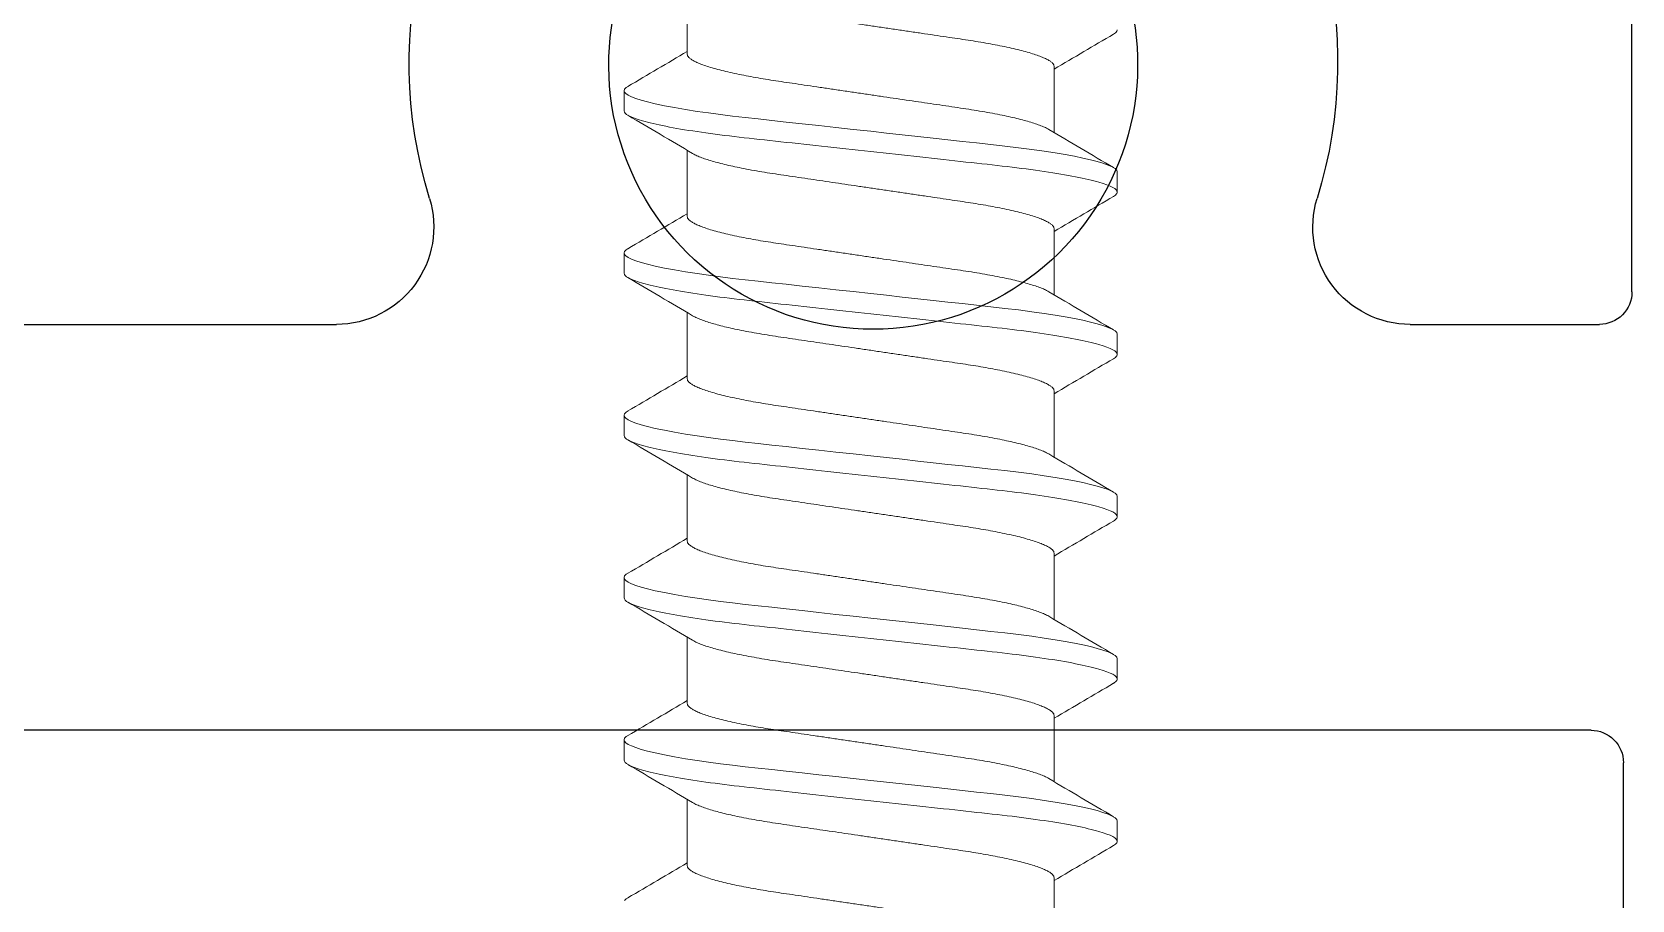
# Model space of a CAD drawing. Extents: x -82 to 113, y -82 to 93.
# Drawn here: x 6.3979 to 6.8909, y 88.0221 to 88.2895 of the extents above; entities that cross this region are included whole.
import ezdxf

# ---------------------------------------------------------------- set-up
doc = ezdxf.new("R2010")
doc.units = 0
doc.header["$MEASUREMENT"] = 0
doc.layers.get('0').update_dxf_attribs({"linetype": 'CONTINUOUS'})
doc.layers.add('Ballons', color=7, linetype='CONTINUOUS')
doc.layers.add('FRAME', color=1, linetype='CONTINUOUS')

# ---------------------------------------------------------------- blocks, each defined once
blk = doc.blocks.new('20355')
at = {"color": 7, "linetype": 'Continuous', "lineweight": 15}
for p, q in [((0.6842543085217017, 0.075986605025534), (0.6780053710772052, 0.07598660493241027)), ((0.7342454561437819, 0.0759866057704528), (0.7279965773549009, 0.07598660567734328)), ((0.7842366624214776, 0.0759866065153858), (0.7779877836325966, 0.07598660642226207)), ((0.834227810043501, 0.0759866072603046), (0.8279789312546768, 0.07598660716718086)), ((0.8842190163211967, 0.07598660800522339), (0.8779701375323725, 0.07598660791211387)), ((0.6667702351327875, 0.0565267451231648), (0.6463708000943598, 0.05652674481919462)), ((0.7167614414105117, 0.05652674586809781), (0.6963620063720555, 0.05652674556411341)), ((0.7667525890325635, 0.0565267466130166), (0.7463531539941357, 0.05652674630903221)), ((0.8167437953102592, 0.05652674735793539), (0.7963443602718314, 0.05652674705396521)), ((0.8667349429323394, 0.0565267481028684), (0.8463355078938548, 0.056526747798884)), ((0.9167261492100351, 0.05652674884778719), (0.8963267141715789, 0.05652674854381701)), ((0.6704938729196499, -0.05652672519644852), (0.6908933079581061, -0.05652672489247834)), ((0.7204850205417301, -0.05652672445151552), (0.7408844555801863, -0.05652672414754534)), ((0.7704762268194258, -0.05652672370659673), (0.790875661857882, -0.05652672340262654)), ((0.8204673744414777, -0.05652672296167793), (0.8408668094799339, -0.05652672265770775)), ((0.8704585807191734, -0.05652672221674493), (0.890858015757658, -0.05652672191277475)), ((0.9204497869968975, -0.05652672147182614), (0.9408491633796814, -0.05652672116785595)), ((0.7030010058084599, -0.07598658435388472), (0.7092498845973125, -0.07598658426076099)), ((0.7529921534305402, -0.07598658360896593), (0.7592410908750367, -0.0759865835158422)), ((0.8029833597082359, -0.07598658286403293), (0.8092322384970885, -0.0759865827709234)), ((0.8529745073302877, -0.07598658211911413), (0.8592234447747842, -0.0759865820259904)), ((0.9029657136079834, -0.07598658137418113), (0.909214592396836, -0.07598658128107161))]:
    blk.add_line(p, q, dxfattribs=at)
at = {"color": 7, "linetype": 'Continuous', "lineweight": 15, "flags": 128}
for points in [[(0.6766698407895433, 0.07476086330393628), (0.6770027115481128, 0.07530364062134254), (0.6775162416835769, 0.07581832922103615), (0.6780053710772052, 0.07598660493241027), (0.6784490423531224, 0.07584773037532955), (0.6789130084853241, 0.0754235694412273), (0.6793953338377605, 0.07470493519018362), (0.6798937308404902, 0.07368574209932888), (0.6804056186453522, 0.07236332866889938), (0.6809281231258524, 0.07073869204474192), (0.6814582528441804, 0.06881658333379903), (0.6820463343443919, 0.06636898606166142), (0.6826353543397943, 0.06358835671986185), (0.6832208550013661, 0.06049618526905931), (0.6837986131224625, 0.05711845249248881), (0.6843644641521394, 0.05348487847052752), (0.6848653247287189, 0.04998704826641642), (0.6853504655957465, 0.04633075618002636), (0.6858176578383848, 0.04254282616949467), (0.6862647898530838, 0.03865033147938846), (0.6867055284046728, 0.03463479558277527), (0.6871662098772049, 0.03043311050853958), (0.6876456611576316, 0.02606088598933809), (0.6881919212230798, 0.02107883892722384), (0.6887547221817272, 0.01594602853627691), (0.6893303100719663, 0.01069685268433318), (0.6899145203427111, 0.005368478885316108), (0.6905031884428183, 1.0289269880559e-08), (0.6910384212461054, -0.00488147396654881), (0.6915703693330215, -0.009732801890635301), (0.6920958066427829, -0.014524435326706), (0.6926115071147478, -0.01922804405812428), (0.6931147139332836, -0.02381705066376583), (0.6936026702829565, -0.02826709105650593), (0.6940729712820257, -0.03255640765929968), (0.6945674970644404, -0.03706657558365123), (0.6950524033187264, -0.04138480758459195), (0.6955610064505038, -0.04558281384957752), (0.6960918400681919, -0.04962809182117667), (0.6966419127335257, -0.05348485789198776), (0.6971557362042233, -0.05679820877080033), (0.6976797657534917, -0.05990244495482955), (0.6982108339762476, -0.06277489237263012), (0.6987457734676354, -0.06539533315773838), (0.6992812408557825, -0.06774647855984028), (0.6998139514245452, -0.06981435387231727), (0.7003406791135092, -0.07158856238275746), (0.7009093455837103, -0.07319316810458076), (0.7014631135154445, -0.07443090478363956), (0.7019982876033737, -0.07530362007270242), (0.7025118177541287, -0.07581830865709094), (0.7030010058084599, -0.07598658435388472), (0.7030010058084599, -0.07598658435388472)], [(0.726661047067239, 0.07476086404885507), (0.726993859170193, 0.07530364136627554), (0.7275073893056003, 0.07581832996595494), (0.7279965773549009, 0.07598660567734328), (0.7284402486308181, 0.07584773112026255), (0.7289042147630198, 0.0754235701861603), (0.7293865401154562, 0.07470493593510241), (0.729884878462542, 0.07368574284424767), (0.730396766267404, 0.07236332941381818), (0.7309192707479042, 0.07073869278966072), (0.7314494004662606, 0.06881658407871782), (0.7320374819664721, 0.06636898680659442), (0.7326265019618745, 0.06358835746479485), (0.7332120612790902, 0.0604961860139781), (0.7337898194001582, 0.05711845323740761), (0.7343556704298351, 0.05348487921544631), (0.7348564723507991, 0.04998704901133522), (0.7353416132178268, 0.04633075692495936), (0.7358088054604082, 0.04254282691441347), (0.7362559961307795, 0.03865033222430725), (0.7366966760267246, 0.03463479632769406), (0.737157416154929, 0.03043311125347259), (0.7376368087797118, 0.02606088673425688), (0.73818306884516, 0.02107883967214264), (0.7387459284594229, 0.01594602928119571), (0.7393214576940181, 0.01069685342926618), (0.7399057266204068, 0.005368479630234901), (0.7404943947205425, 1.103418867387518e-08), (0.7410296275238011, -0.004881473221630017), (0.7415615756107172, -0.009732801145716508), (0.7420869542648632, -0.0145244345817872), (0.7426027133924435, -0.01922804331320549), (0.7431059202109793, -0.02381704991884703), (0.7435938179049799, -0.02826709031158714), (0.7440641775597214, -0.03255640691438089), (0.7445587033421361, -0.03706657483873244), (0.7450436095964221, -0.04138480683967316), (0.7455521540725272, -0.04558281310465873), (0.7460829876902437, -0.04962809107624366), (0.746633060355606, -0.05348485714706896), (0.7471469424819475, -0.05679820802586732), (0.7476709133755435, -0.05990244420989654), (0.7482019815983278, -0.06277489162769712), (0.7487369210897157, -0.06539533241281958), (0.7492724471334782, -0.06774647781490728), (0.7498051577022409, -0.06981435312739848), (0.7503318267355326, -0.07158856163783867), (0.750900551861406, -0.07319316735964776), (0.7514542611375248, -0.07443090403870656), (0.7519894938810694, -0.07530361932776941), (0.7525030240318245, -0.07581830791215793), (0.7529921534305402, -0.07598658360896593), (0.7529921534305402, -0.07598658360896593)], [(0.7766521946893192, 0.07476086479377386), (0.7769850654478887, 0.07530364211119434), (0.777498595583296, 0.07581833071088795), (0.7779877836325966, 0.07598660642226207), (0.7784313962528984, 0.07584773186518134), (0.7788953623850716, 0.0754235709310791), (0.779377687737508, 0.07470493668003542), (0.7798760847402662, 0.07368574358918067), (0.7803879725450997, 0.07236333015873697), (0.7809104770256283, 0.07073869353459372), (0.7814406067439563, 0.06881658482365083), (0.7820286882441678, 0.06636898755151321), (0.7826177082395702, 0.06358835820971365), (0.7832032675567859, 0.06049618675891111), (0.7837810256778823, 0.0571184539823264), (0.7843468180518585, 0.05348487996036511), (0.7848476786284948, 0.04998704975626822), (0.7853328194955225, 0.04633075766987815), (0.7858000117381039, 0.04254282765933226), (0.7862471437528313, 0.03865033296922604), (0.7866878823044203, 0.03463479707261286), (0.7871485637769524, 0.03043311199839138), (0.7876280150574075, 0.02606088747918989), (0.7881742751228558, 0.02107884041706143), (0.7887370760814463, 0.01594603002612871), (0.7893126639717138, 0.01069685417418498), (0.7898969328981025, 0.005368480375153695), (0.7904855423425943, 1.177910746719135e-08), (0.7910207751458813, -0.004881472476711224), (0.791552723232769, -0.009732800400797714), (0.7920781605425589, -0.01452443383686841), (0.7925939196701393, -0.01922804256827249), (0.7930970678330596, -0.02381704917391403), (0.7935850241826756, -0.02826708956666835), (0.7940553251818017, -0.03255640616944788), (0.7945498509641595, -0.03706657409381364), (0.7950347572184739, -0.04138480609475437), (0.7955433603502229, -0.04558281235973993), (0.7960741939679394, -0.04962809033132487), (0.7966242666333017, -0.05348485640215017), (0.7971380901039993, -0.05679820728094853), (0.7976621196532392, -0.05990244346497775), (0.7981931878760236, -0.06277489088277832), (0.7987281273674114, -0.06539533166790079), (0.7992635947555016, -0.06774647706998849), (0.7997963053243211, -0.06981435238247968), (0.8003230330132283, -0.07158856089290566), (0.8008917581391017, -0.07319316661472897), (0.8014454674152205, -0.07443090329378776), (0.8019806415030928, -0.07530361858285062), (0.8024941716539047, -0.07581830716723914), (0.8029833597082359, -0.07598658286403293), (0.8029833597082359, -0.07598658286403293)], [(0.8266434009670149, 0.07476086553870687), (0.8269762717255844, 0.07530364285611313), (0.8274897432053763, 0.07581833145580674), (0.8279789312546768, 0.07598660716718086), (0.8284226025305941, 0.07584773261010014), (0.8288865686627673, 0.07542357167599789), (0.8293688940152322, 0.07470493742495421), (0.8298672910179619, 0.07368574433409947), (0.83037912016718, 0.07236333090366998), (0.830901683303324, 0.07073869427951252), (0.8314317543660366, 0.06881658556856962), (0.8320198358662196, 0.06636898829643201), (0.8326088558615936, 0.06358835895463244), (0.8331944151788377, 0.0604961875038299), (0.8337721732999057, 0.0571184547272594), (0.8343380243295542, 0.05348488070529811), (0.834838826250575, 0.04998705050118701), (0.8353240257732182, 0.04633075841479695), (0.8357911593601841, 0.04254282840426526), (0.8362383500305555, 0.03865033371415905), (0.8366790885821445, 0.03463479781754586), (0.8371397700546765, 0.03043311274332439), (0.8376191626794309, 0.02606088822410868), (0.8381654814005515, 0.02107884116199443), (0.838728282359142, 0.0159460307710475), (0.8393038115937657, 0.01069685491910377), (0.8398880805201827, 0.005368481120086699), (0.84047674862029, 1.252404047136224e-08), (0.841011981423577, -0.00488147173177822), (0.8415439295104932, -0.00973279965586471), (0.8420693081646391, -0.01452443309193541), (0.8425850672921911, -0.01922804182335369), (0.8430882741107553, -0.02381704842899524), (0.8435761718047559, -0.02826708882173534), (0.8440465314594974, -0.03255640542452909), (0.8445410572418552, -0.03706657334888064), (0.8450259634961697, -0.04138480534982136), (0.8455345079723031, -0.04558281161480693), (0.8460653415899912, -0.04962808958640608), (0.8466154729109974, -0.05348485565721717), (0.847129296381695, -0.05679820653602974), (0.8476533259309349, -0.05990244272005896), (0.8481843941537193, -0.06277489013785953), (0.8487192749894348, -0.06539533092296779), (0.8492548010332257, -0.06774647632505548), (0.8497875116020168, -0.06981435163754668), (0.850314239290924, -0.07158856014798687), (0.850882905761182, -0.07319316586981017), (0.8514366150373007, -0.07443090254886897), (0.8519718477807885, -0.07530361783793182), (0.8524853779316004, -0.07581830642232035), (0.8529745073302877, -0.07598658211911413), (0.8529745073302877, -0.07598658211911413)], [(0.8766345485890668, 0.07476086628362566), (0.8769674193476362, 0.07530364360104613), (0.877480949483072, 0.07581833220072554), (0.8779701375323725, 0.07598660791211387), (0.8784137501526459, 0.07584773335503314), (0.8788777749404915, 0.0754235724209309), (0.8793600416372556, 0.074704938169873), (0.8798584386399853, 0.07368574507901826), (0.8803703264448757, 0.07236333164858877), (0.8808928309253758, 0.07073869502443131), (0.8814229606437323, 0.06881658631348841), (0.8820110421439438, 0.06636898904136501), (0.8826000621392893, 0.06358835969956544), (0.8831856214565335, 0.06049618824874869), (0.8837633795776014, 0.0571184554721782), (0.8843292306072499, 0.0534848814502169), (0.8848300325282707, 0.04998705124610581), (0.8853151733952416, 0.04633075915972995), (0.8857823656378798, 0.04254282914918406), (0.8862294976525789, 0.03865033445907784), (0.8866702362041678, 0.03463479856246465), (0.8871309763323723, 0.03043311348824318), (0.8876103689571266, 0.02606088896902747), (0.8881566290226033, 0.02107884190691323), (0.8887194299812222, 0.0159460315159663), (0.8892950178714614, 0.01069685566403678), (0.8898792867978784, 0.005368481865005492), (0.8904678962423702, 1.326895926467841e-08), (0.8910031877012727, -0.004881470986859426), (0.8915351357881889, -0.009732798910945917), (0.8920605144423348, -0.01452443234701661), (0.8925762735698868, -0.0192280410784349), (0.8930794217328071, -0.02381704768407644), (0.8935673780824516, -0.02826708807681655), (0.8940376790815492, -0.0325564046796103), (0.894532263519551, -0.03706657260396184), (0.8950171697738938, -0.04138480460490257), (0.8955257142499988, -0.04558281086988814), (0.896056547867687, -0.04962808884147307), (0.8966066205330776, -0.05348485491229837), (0.8971205026593907, -0.05679820579109673), (0.8976444735529867, -0.05990244197512595), (0.8981755417757995, -0.06277488939292653), (0.8987104812671589, -0.065395330178049), (0.8992459486552775, -0.06774647558013669), (0.8997786592240686, -0.06981435089262789), (0.9003053869130042, -0.07158855940306807), (0.9008741120388777, -0.07319316512487717), (0.9014278213149964, -0.07443090180393597), (0.9019629954028687, -0.07530361709299882), (0.9024765255536522, -0.07581830567738734), (0.9029657136079834, -0.07598658137418113), (0.9029657136079834, -0.07598658137418113)], [(0.9266257548667625, 0.07476086702854445), (0.9269586256253319, 0.07530364434596493), (0.9274721557607677, 0.07581833294565854)]]:
    blk.add_lwpolyline(points, dxfattribs=at)
at = {"color": 7, "linetype": 'Continuous', "lineweight": 15}
for centre, radius, start, end in [((-2.939313892280154, 2.194187883908256), 4.191317881117428, 329.3347555278276, 329.6247858710908), ((4.200014116184292, 2.134438601368828), 4.073486384952118, 210.3724990199464, 210.697507488813), ((-2.889322685947377, 2.194187884620717), 4.191317881053512, 329.3347555278266, 329.6247858710953), ((4.246175277829821, 2.13217938054666), 4.069039682270433, 210.3723214326012, 210.6976850761608), ((-2.839331538380378, 2.194187885398094), 4.191317881117428, 329.3347555278276, 329.6247858710908), ((4.299996470117861, 2.134438602878674), 4.073486384991392, 210.3724990199475, 210.6975074888119), ((-2.789340332102682, 2.194187886143027), 4.191317881117428, 329.3347555278276, 329.6247858710908), ((4.349987676395585, 2.134438603623593), 4.073486384991393, 210.3724990199475, 210.6975074888119), ((-2.734932127729905, 2.191583940550473), 4.186190429679925, 329.33457790575, 329.624963493171), ((4.408198316098662, 2.139287021440254), 4.083029260203892, 210.3728788266261, 210.6971276821366), ((-2.689357978192618, 2.194187887626839), 4.191317881105483, 329.3347555278266, 329.6247858710908), ((4.276578000324179, -2.194187863976566), 4.191317881107645, 149.3347555278266, 149.6247858710914), ((-2.808481162242202, -2.131915302481957), 4.068519953963746, 30.37230065094543, 30.69770585781344), ((4.326569147891234, -2.194187863199232), 4.191317881043809, 149.3347555278258, 149.6247858710923), ((-2.76575290470916, -2.136199484304242), 4.076952277044939, 30.37263716815545, 30.69736934060668), ((4.37656035416893, -2.194187862454299), 4.191317881043809, 149.3347555278258, 149.6247858710923), ((-2.713541551472815, -2.134879529512958), 4.074369385520126, 30.37240917411405, 30.69734678762407), ((4.423854572844959, -2.192586370210933), 4.188181291088024, 149.3347835832074, 149.6250307273829), ((-2.665770550793326, -2.136199482804926), 4.076952277026254, 30.37263716815545, 30.69736934060871), ((4.476542708113413, -2.194187860990866), 4.191317881095722, 149.3347555278266, 149.6247858710914), ((-2.620562269253327, -2.139020777308218), 4.082505278793851, 30.37285801822402, 30.69714849053656), ((4.522116857659086, -2.191583913919445), 4.186190429679939, 149.3345779057491, 149.6249634931674)]:
    blk.add_arc(centre, radius, start, end, dxfattribs=at)
for points, knots in [([(0.684254291965857, 0.07598660565057003), (0.6851562426608666, 0.07598660546749159), (0.686207609541384, 0.07413726513145491), (0.6884102952237754, 0.06643430010106499), (0.6895554705398581, 0.0605886870869341), (0.6911423270373973, 0.0499329726319786), (0.6916496419981684, 0.04607973367203044), (0.6925974727508901, 0.03804312177010161), (0.6930384916789194, 0.03386800648793553), (0.6945229359853045, 0.02032987627578109), (0.6956358301492003, 0.01018028289684025), (0.697868346543288, -0.01018026381707671), (0.6989812406993394, -0.02032985712411062), (0.7004656849860851, -0.03386798715740724), (0.7009067039064405, -0.03804310237187281), (0.7018545346737426, -0.04607971420112733), (0.7023618496407664, -0.04993295310931956), (0.7039487061523744, -0.06058866736536572), (0.7050938814711571, -0.06643428018644215), (0.707296567143743, -0.07413724479152961), (0.7083479340119254, -0.07598658489924048), (0.709249884691161, -0.07598658488579701)], [0, 0, 0, 0, 0.1250000000000001, 0.1250000000000001, 0.2500000000000002, 0.2500000000000002, 0.3125000000000002, 0.3125000000000002, 0.3750000000000002, 0.3750000000000002, 0.5000000000000003, 0.5000000000000003, 0.6250000000000004, 0.6250000000000004, 0.6875000000000003, 0.6875000000000003, 0.7500000000000003, 0.7500000000000003, 0.8750000000000002, 0.8750000000000002, 1, 1, 1, 1]), ([(0.7342454728856467, 0.07598660639548882), (0.735147423593304, 0.07598660660764267), (0.7361987904339173, 0.07413726667743958), (0.7384014761296385, 0.06643430228865554), (0.7395466514669238, 0.0605886895039589), (0.741133508007664, 0.04993297520124429), (0.741640822984607, 0.04607973626173134), (0.7425886537706106, 0.03804312434881751), (0.7430296726943766, 0.03386800909832743), (0.7445141169966973, 0.02032987892320648), (0.745627011167926, 0.01018028547743199), (0.7478595275929933, -0.01018026151889728), (0.7489724217722085, -0.02032985503738871), (0.7504568660943107, -0.033867985393357), (0.7508978850258359, -0.0380431007123434), (0.7518457157971739, -0.04607971269874156), (0.7523530307677504, -0.04993295169057888), (0.7539398872942797, -0.06058866619444814), (0.7550850626288081, -0.0664342791743735), (0.7572877483344485, -0.07413724399322064), (0.7583391152194281, -0.07598658415432169), (0.7592410659111692, -0.07598658414087822)], [0, 0, 0, 0, 0.1249999999999996, 0.1249999999999996, 0.2499999999999992, 0.2499999999999992, 0.3124999999999991, 0.3124999999999991, 0.3749999999999991, 0.3749999999999991, 0.4999999999999992, 0.4999999999999992, 0.6249999999999993, 0.6249999999999993, 0.6874999999999994, 0.6874999999999994, 0.7499999999999996, 0.7499999999999996, 0.8749999999999998, 0.8749999999999998, 1, 1, 1, 1]), ([(0.7842366543295611, 0.07598660714040761), (0.7851386050196822, 0.07598660705779992), (0.7861899718981817, 0.07413726682491983), (0.7883926575839268, 0.0664343019576279), (0.7895378329053813, 0.06058868900180414), (0.7911246894139481, 0.0499329745855448), (0.7916320043788119, 0.04607973563079781), (0.7925798351399749, 0.03804312372608365), (0.7930208540669526, 0.03386800845196092), (0.794505298372286, 0.02032987824922827), (0.7956181925380577, 0.01018028485329125), (0.7978507089400182, -0.01018026193241894), (0.7989636031019813, -0.02032985529319831), (0.8004480473976798, -0.03386798540851998), (0.8008890663208774, -0.03804310064953143), (0.8018368970892027, -0.04607971251874687), (0.802344212057136, -0.04993295144819854), (0.8039310685725809, -0.06058866576722721), (0.8050762438953143, -0.06643427862869089), (0.807278929576313, -0.07413724328810645), (0.8083302964487871, -0.07598658340938869), (0.8092322471311775, -0.07598658339595943)], [0, 0, 0, 0, 0.1250000000000002, 0.1250000000000002, 0.2500000000000003, 0.2500000000000003, 0.3125000000000003, 0.3125000000000003, 0.3750000000000004, 0.3750000000000004, 0.5000000000000003, 0.5000000000000003, 0.6250000000000003, 0.6250000000000003, 0.6875000000000003, 0.6875000000000003, 0.7500000000000003, 0.7500000000000003, 0.8750000000000001, 0.8750000000000001, 1, 1, 1, 1]), ([(0.8342278352493224, 0.07598660788534062), (0.8351297859682631, 0.07598660819796521), (0.836181152790715, 0.07413726837091872), (0.8383838384898183, 0.06643430414521845), (0.8395290138324754, 0.06058869141884315), (0.8411158703842148, 0.04993297715483891), (0.8416231853652505, 0.04607973822049871), (0.8425710161597237, 0.03804312630479956), (0.8430120350824097, 0.03386801106235282), (0.8444964793836789, 0.02032988089665366), (0.8456093735567549, 0.01018028743389721), (0.8478418899896951, -0.01018025963422531), (0.8489547841748504, -0.0203298532064764), (0.8504392285059339, -0.03386798364445553), (0.8508802474403012, -0.03804309899000202), (0.8518280782126055, -0.04607971101634689), (0.85233539318412, -0.04993295002947207), (0.8539222497144863, -0.06058866459632384), (0.8550674250529653, -0.06643427761662224), (0.8572701107670184, -0.07413724248979747), (0.8583214776562897, -0.07598658266446989), (0.8592234283511857, -0.07598658265102642)], [0, 0, 0, 0, 0.125, 0.125, 0.2500000000000001, 0.2500000000000001, 0.3125, 0.3125, 0.3749999999999999, 0.3749999999999999, 0.4999999999999999, 0.4999999999999999, 0.6249999999999998, 0.6249999999999998, 0.6874999999999998, 0.6874999999999998, 0.7499999999999998, 0.7499999999999998, 0.875, 0.875, 1, 1, 1, 1]), ([(0.8842190166932653, 0.07598660863025941), (0.88512096737918, 0.07598660864812246), (0.886172334254951, 0.07413726851839897), (0.8883750199441067, 0.0664343038141908), (0.8895201952709613, 0.06058869091668839), (0.8911070517904989, 0.04993297653913942), (0.8916143667594554, 0.04607973758957939), (0.8925621975291165, 0.03804312568206569), (0.8930032164549573, 0.03386801041600052), (0.8944876607592676, 0.02032988022267546), (0.8956005549268866, 0.01018028680975647), (0.8978330713367484, -0.01018026004773276), (0.8989459655045664, -0.02032985346227179), (0.900430409809303, -0.03386798365961852), (0.9008714287353428, -0.03804309892720426), (0.9018192595046628, -0.04607971083635221), (0.9023265744735056, -0.04993294978706331), (0.9039134309927306, -0.06058866416910291), (0.9050586063194714, -0.06643427707092542), (0.907261292008883, -0.0741372417846975), (0.9083126588856203, -0.0759865819195511), (0.9092146095711939, -0.07598658190610763)], [0, 0, 0, 0, 0.1250000000000001, 0.1250000000000001, 0.2500000000000001, 0.2500000000000001, 0.3125000000000001, 0.3125000000000001, 0.3750000000000001, 0.3750000000000001, 0.4999999999999998, 0.4999999999999998, 0.6249999999999996, 0.6249999999999996, 0.6874999999999997, 0.6874999999999997, 0.7499999999999997, 0.7499999999999997, 0.8749999999999998, 0.8749999999999998, 1, 1, 1, 1]), ([(0.6473366239153222, 0.05486915839492212), (0.6474661739214866, 0.05465192311365286), (0.6477938787269011, 0.05410241294626417), (0.6483336780929108, 0.05287801094340239), (0.6489392669902543, 0.05127209857606374), (0.6495392229600441, 0.04941245516121739), (0.6501282103412223, 0.04734466260691761), (0.6507136568628766, 0.04504433371988625), (0.6512914217920809, 0.0425317696538059), (0.6518684912473134, 0.03977503719852393), (0.6524402044400688, 0.03678619495329372), (0.6530009049040473, 0.03358235571859325), (0.6535382680865496, 0.03025048318470169), (0.6540478605147086, 0.02678416095085367), (0.6545810319670693, 0.023169336458011), (0.6551277603475967, 0.01945982452156159), (0.6556848596035536, 0.01568016762429636), (0.6562476459460242, 0.01186184405077029), (0.656823255708332, 0.007957074182129986), (0.6574073939284233, 0.003993418454541597), (0.65800795328974, -8.058937565635915e-05), (0.6586202266257146, -0.004234763944324982), (0.6592391953243748, -0.00843400421632623), (0.6598478606303786, -0.01256321995373355), (0.6604413493055006, -0.01658978806591449), (0.6610152149672501, -0.02048382275742711), (0.6615559395070818, -0.02414942396355002), (0.6620611615409473, -0.02758704307295545), (0.662543975477746, -0.03082642095398569), (0.6630542249670555, -0.03395024354122711), (0.6635846803873449, -0.03695971374393991), (0.6641461338062697, -0.03988754922565363), (0.664735442159099, -0.04269481262747377), (0.6653490499506347, -0.04534000576774133), (0.6659709069062387, -0.0477434371651384), (0.6665957118551376, -0.04988267937268631), (0.6672183184744824, -0.05173953589337543), (0.6678218840119143, -0.05327140879815317), (0.6684021940404818, -0.05448914177864594), (0.6689559795416926, -0.05541104602846758), (0.6694908855409096, -0.0560563812751127), (0.6700055215224268, -0.05645387493952114), (0.6703319681847688, -0.05650257291264893), (0.6704938729196499, -0.05652672519644852)], [0, 0, 0, 0, 0.01674720771857248, 0.04236310448002446, 0.06813916933758174, 0.0925232499750584, 0.1169208424448528, 0.1412683795077381, 0.16550333717435, 0.1895647898364597, 0.2148295699117184, 0.2397687879075667, 0.2643227412144824, 0.2885236712463153, 0.3130180918729364, 0.337905813135962, 0.3616793091202966, 0.3856963758315742, 0.4098995551929791, 0.4342284038007431, 0.4586206795372975, 0.4844891841616749, 0.5102821433845214, 0.535925346480896, 0.5613472276594376, 0.5864801227834525, 0.6112612036932455, 0.6342530607165642, 0.6570961226700713, 0.6803029583425557, 0.7038464636803781, 0.7276762678501432, 0.7532015379845727, 0.778917838287421, 0.8047523724889262, 0.8306301648308005, 0.8564755051288055, 0.8822132483095795, 0.9063164885657777, 0.9302001169959804, 0.9538087128694107, 0.9770909341094183, 1, 1, 1, 1]), ([(0.6899274254814998, -0.05486907248059936), (0.6897978964415188, -0.05465185740307277), (0.6894702252135119, -0.05410236571215421), (0.6889304267457703, -0.05287799033951046), (0.6883248432623361, -0.05127207870081918), (0.6877248796755566, -0.04941243563774833), (0.6871359169008144, -0.04734463955485069), (0.6865503776752178, -0.04504431672069131), (0.6859726126203896, -0.04253175311330892), (0.6853956364942064, -0.03977501330220434), (0.6848239000902936, -0.03678617533502404), (0.6842631971890683, -0.03358233649720432), (0.6837258662945658, -0.03025045815782335), (0.6832161474780776, -0.0267841502820545), (0.6826831032529981, -0.0231693109841018), (0.6821363401392375, -0.01945980548846649), (0.681579252280585, -0.01568014719345001), (0.6810164541347206, -0.0118618252757301), (0.6804408802328794, -0.007957047352107338), (0.6798566078875581, -0.003993411228321975), (0.6792562074199395, 8.062279178489007e-05), (0.6786437735470372, 0.004234770936477616), (0.6780249409054875, 0.00843403108262919), (0.6774162398520502, 0.01256323877295529), (0.6768227607437325, 0.01658980828476331), (0.6762488925595278, 0.02048384260727687), (0.675708168674845, 0.02414944390915252), (0.675202946476162, 0.02758706299468372), (0.6747201325919718, 0.03082644088260622), (0.6742098830514749, 0.03395026346539964), (0.6736794277856575, 0.03695973367911165), (0.6731179737790569, 0.03988756911988389), (0.6725286677796305, 0.04269483268538465), (0.6719150510064367, 0.04534002520102831), (0.671293227355136, 0.0477434605466982), (0.6706682963042851, 0.04988269372033471), (0.6700458157433786, 0.05173955870847635), (0.669442217430543, 0.05327142826587306), (0.6688619157170024, 0.05448916182376706), (0.6683081280614829, 0.05541106592399103), (0.6677732226289663, 0.05605640120998601), (0.6672585865014184, 0.05645389486426211), (0.6669321398582042, 0.05650259283871151), (0.6667702351327875, 0.0565267451231648)], [0, 0, 0, 0, 0.01674559065178828, 0.04236152953664486, 0.06813763678099105, 0.09252175751624386, 0.1169193901060337, 0.1412670186473997, 0.1655020161665663, 0.189563458095421, 0.2148282797166994, 0.2397675387232052, 0.2643215324072399, 0.2885225475439954, 0.3130169620247168, 0.3379047242137174, 0.3616782592917679, 0.3856953654972951, 0.4098985846589977, 0.4342275246405703, 0.4586197888692062, 0.4844883876497407, 0.5102813379563035, 0.5359245832209858, 0.561346506203888, 0.5864794426570479, 0.611260564317454, 0.6342524591491424, 0.6570955586663371, 0.6803024325007072, 0.7038459765540432, 0.7276758199101189, 0.7532011320189244, 0.7789174746102833, 0.8047520512947257, 0.8306299378428367, 0.8564752691137499, 0.8822130546182957, 0.9063163345104494, 0.9302000022154724, 0.9538086369114528, 0.9770908964373121, 1, 1, 1, 1]), ([(0.6973278301930179, 0.05486915913984092), (0.6974573835930755, 0.05465192402911612), (0.6977850965915877, 0.05410241495032153), (0.6983248045603432, 0.05287800969357193), (0.698930418535582, 0.05127209942055799), (0.69953037486016, 0.04941245634384472), (0.7001193373365595, 0.04734466004089199), (0.7007048848547299, 0.04504433809731268), (0.7012826176744227, 0.04253176943146286), (0.7018597171639556, 0.03977504186093483), (0.7024313371377673, 0.03678619209958356), (0.7029920364627174, 0.03358235257201159), (0.7035294951535604, 0.03025048847057121), (0.7040390547083177, 0.0267841602439205), (0.7045722655794862, 0.023169343092448), (0.705118868089329, 0.01945981503708083), (0.7056760851463935, 0.01568017345732642), (0.7062388709532854, 0.01186185034238463), (0.7068143641724021, 0.007957063605033454), (0.7073986255300042, 0.003993425741967371), (0.7079991538889487, -8.05894627546877e-05), (0.7086114276796991, -0.004234763925524021), (0.7092304276064567, -0.008433996999173132), (0.7098389670584311, -0.01256323044547969), (0.7104325815417951, -0.01658978107241182), (0.7110064139305905, -0.02048382301929053), (0.7115471489461811, -0.02414942282294419), (0.7120523623475492, -0.02758704293665915), (0.7125352003770615, -0.03082641594411939), (0.7130453585229759, -0.03395024647511491), (0.713575807300515, -0.0369597171429632), (0.7141373850127763, -0.0398875400772738), (0.71472654242055, -0.04269482014001369), (0.7153402844517984, -0.0453400007008895), (0.715962105093638, -0.04774343717292595), (0.7165869217506611, -0.04988267836493776), (0.7172095183891543, -0.05173953544635879), (0.7178131110428865, -0.0532714061318984), (0.7183933268399869, -0.05448914252502846), (0.7189471128284879, -0.05541104609130798), (0.7194821063474706, -0.05605637979235212), (0.7199967385137143, -0.05645387403710345), (0.7203231389137557, -0.05650257213173404), (0.7204850205417301, -0.05652672445151552)], [0, 0, 0, 0, 0.01674720847962407, 0.04236305573834374, 0.06813912176725538, 0.0925232035128298, 0.116920797091336, 0.1412683867013739, 0.1655033454693069, 0.1895647992248531, 0.2148295311034177, 0.2397687502325911, 0.2643227513100777, 0.2885236824416853, 0.3130181041814185, 0.3379057786558022, 0.361679324872646, 0.3856963926753429, 0.4098995222702387, 0.4342284233503658, 0.4586207001953904, 0.4844892059953229, 0.5102821663902916, 0.5359253198825602, 0.5613472521543673, 0.5864801484205088, 0.6112612304564405, 0.6342530885245895, 0.6570961515161652, 0.6803029413671104, 0.7038464477748319, 0.7276763024057499, 0.7532015233744638, 0.7789178758905414, 0.804752411266058, 0.8306302047839097, 0.8564755462564172, 0.882213290606804, 0.9063164814900684, 0.9302001110056266, 0.9538087564429705, 0.9770909787410035, 1, 1, 1, 1]), ([(0.7399186317591955, -0.05486907173568056), (0.7397890756366223, -0.05465185702762199), (0.7394613368788328, -0.05410236791674095), (0.7389216624106609, -0.0528779873142895), (0.7383160421491937, -0.05127207824712343), (0.7377160874239053, -0.04941243486362623), (0.7371271245269213, -0.04734463864134852), (0.7365415771211303, -0.04504431667619713), (0.7359638442715379, -0.0425317480160885), (0.73538674479002, -0.03977502044401149), (0.7348151248139629, -0.03678617068311496), (0.7342544254896382, -0.0335823311554293), (0.733716966798653, -0.03025046705400314), (0.7332074072439241, -0.02678413882733821), (0.7326741963726988, -0.02316932167587993), (0.7321275938628844, -0.01945979362051276), (0.7315703768058199, -0.01568015204075834), (0.731007590998928, -0.01186182892581655), (0.7304320977798682, -0.00795704218846538), (0.7298478364222376, -0.003993404325399297), (0.7292473080632931, 8.061087933697308e-05), (0.7286350342725143, 0.004234785342092096), (0.7280160343457851, 0.008434018415741207), (0.7274074948938107, 0.01256325186204776), (0.7268138804104183, 0.0165898024889799), (0.7262400480215945, 0.0204838444358586), (0.7256993130060891, 0.02414944423952647), (0.7251940996046642, 0.02758706435322722), (0.7247112615751519, 0.03082643736070168), (0.7242011034292375, 0.03395026789169719), (0.72367065465167, 0.03695973855953127), (0.723109076939437, 0.03988756149384187), (0.7225199195316918, 0.04269484155659597), (0.7219061775004434, 0.04534002211747179), (0.7212843568586038, 0.04774345858950824), (0.7206595402015807, 0.04988269978150583), (0.720036943563116, 0.05173955686292686), (0.7194333509092985, 0.05327142754845227), (0.7188531351122265, 0.05448916394161074), (0.7182993491237539, 0.05541106750789027), (0.7177643556047144, 0.05605640120892019), (0.717249723438556, 0.05645389545367152), (0.7169233230384577, 0.05650259354831633), (0.7167614414105117, 0.05652674586809781)], [0, 0, 0, 0, 0.01674564038043521, 0.04236152849151017, 0.06813763562829526, 0.09252175626179561, 0.1169193887497765, 0.1412670171895424, 0.1655020146075788, 0.1895635067365213, 0.2148282789074796, 0.2397675378099163, 0.2643215780463176, 0.2885225477737611, 0.3130170085773912, 0.3379047227428346, 0.3616783068739174, 0.3856954129792236, 0.4098985811734615, 0.4342275210535119, 0.4586198367995321, 0.4844883838547616, 0.510281385384547, 0.5359245797727191, 0.5613465525876243, 0.5864794889359071, 0.611260610492904, 0.6342525052286496, 0.6570956046505223, 0.6803024315118391, 0.7038459754669303, 0.7276758681018884, 0.753201129778426, 0.7789175233071456, 0.8047520998837829, 0.830629934671744, 0.8564753173626058, 0.8822131027597504, 0.9063163320829738, 0.9301999996883328, 0.9538086827769306, 0.9770909422056354, 1, 1, 1, 1]), ([(0.7473189778150982, 0.05486915988475971), (0.7474485278036695, 0.05465192460198409), (0.7477762325645188, 0.05410241443075847), (0.7483160324025846, 0.05287801246853974), (0.7489216193987431, 0.05127209993753468), (0.7495215820886472, 0.04941245710114117), (0.7501105451109993, 0.04734466095996481), (0.7506960842267745, 0.04504433813639253), (0.7512738494723692, 0.04253177454464208), (0.7518508249388276, 0.03977503465984), (0.7524225638935889, 0.03678619698354169), (0.7529832573511328, 0.03358235706721757), (0.7535206223574278, 0.0302504847101801), (0.7540302143482336, 0.02678416243604431), (0.7545633857557732, 0.02316933793022713), (0.7551101147589634, 0.01945982608665986), (0.7556672116581353, 0.01568016884394297), (0.7562300068507284, 0.01186184656606315), (0.756805583593632, 0.007957069039491671), (0.7573898475006899, 0.003993431682815185), (0.7579902791780455, -8.059487866773907e-05), (0.7586025883070704, -0.004234761312062574), (0.759221547154425, -0.008434003030330928), (0.7598302150782672, -0.01256321838340568), (0.7604237030606384, -0.01658978659730792), (0.7609975689052533, -0.02048382126199044), (0.7615382933968533, -0.02414942247511931), (0.7620435154452991, -0.02758704158260628), (0.762526329368626, -0.0308264194648018), (0.7630365788984363, -0.03395024204915842), (0.7635670341671528, -0.0369597122624441), (0.764128488172986, -0.03988754770334424), (0.7647177941726682, -0.04269481126880237), (0.7653314109457483, -0.04534000378444603), (0.7659532345971343, -0.04774343913011592), (0.7665781656479567, -0.04988267230376664), (0.7672006462088916, -0.05173953729189407), (0.7678042445216704, -0.05327140684930498), (0.7683845462352394, -0.05448914040718478), (0.7689383338907874, -0.05541104450742296), (0.7694732393232186, -0.05605637979341793), (0.7699878754508234, -0.05645387344767983), (0.7703143220940092, -0.05650257142215764), (0.7704762268194258, -0.05652672370659673)], [0, 0, 0, 0, 0.01674720770161837, 0.04236310443713799, 0.06813916926860075, 0.09252324988139209, 0.1169208423264875, 0.1412684308054376, 0.1655033884475151, 0.189564790784855, 0.2148295708345368, 0.2397687888051377, 0.2643227420871961, 0.2885236720945291, 0.3130180926963532, 0.3379058139341836, 0.361679309894451, 0.3856963765814148, 0.4098995559183176, 0.4342284558682249, 0.4586206799609998, 0.484489184559189, 0.510282143755924, 0.5359253468263385, 0.5613472279791442, 0.5864801230777157, 0.6112612039624215, 0.6342530609624643, 0.6570961228928461, 0.680302958541837, 0.7038464638558249, 0.7276762680014659, 0.7532015381100549, 0.7789178383868691, 0.8047523725622205, 0.830630216529977, 0.8564755052741033, 0.8822132484288214, 0.9063164886606186, 0.9302001170666427, 0.9538087129161728, 0.9770909341326104, 1, 1, 1, 1]), ([(0.7899097793812473, -0.05486907099074756), (0.7897802503171363, -0.0546518559153526), (0.7894525790281364, -0.05410236422984838), (0.788912781207074, -0.05287798879987804), (0.7883071951192733, -0.05127207739212736), (0.7877072407380581, -0.0494124335127708), (0.7871182444418992, -0.04734464189354526), (0.7865328314966007, -0.04504430812585269), (0.7859549404340953, -0.04253175587444957), (0.7853779983475135, -0.03977501109729076), (0.7848062499527089, -0.03678617425417485), (0.7842455590289035, -0.03358233411404399), (0.7837081933471381, -0.03025046181734581), (0.7831986015773964, -0.02678413952099845), (0.782665429946718, -0.02316931504509512), (0.7821187016144506, -0.0194598031040556), (0.7815616023460734, -0.01568014620796987), (0.7809988160069281, -0.01186182263413116), (0.7804232062437109, -0.007957052765576123), (0.7798390680238185, -0.003993397037959312), (0.7792385086624734, 8.061079222443368e-05), (0.7786262353265556, 0.004234785360893056), (0.778007266627867, 0.008434025632894304), (0.7773986013218348, 0.01256324137030163), (0.7768051126467412, 0.01658980948249678), (0.7762312469849348, 0.02048384417400939), (0.77569052244516, 0.0241494453801181), (0.7751853004112661, 0.02758706448952353), (0.7747024864744958, 0.03082644237056797), (0.7741922369851295, 0.03395026495779518), (0.7736617815648685, 0.0369597351605222), (0.7731003281459152, 0.03988757064223591), (0.7725110197931144, 0.04269483404405605), (0.7718974120016071, 0.04534002718430941), (0.7712755550460315, 0.04774345858170648), (0.7706507500970758, 0.04988270078925439), (0.770028143477731, 0.05173955730995772), (0.7694245779403275, 0.05327143021472125), (0.76884426791176, 0.05448916319521402), (0.7682904824105208, 0.05541106744503566), (0.7677555764113038, 0.05605640269168077), (0.767240940429815, 0.05645389635608922), (0.766914493767473, 0.05650259432923121), (0.7667525890325635, 0.0565267466130166)], [0, 0, 0, 0, 0.01674559064318384, 0.04236152951487811, 0.06813763674597968, 0.09252175746870314, 0.1169193900459566, 0.1412669671340143, 0.1655020156371169, 0.1895634575536081, 0.2148282791619046, 0.2397675381555958, 0.2643215318270138, 0.2885225016430103, 0.3130169625362673, 0.3379047247124797, 0.3616782597783145, 0.3856953659715009, 0.4098985851207671, 0.4342274737229814, 0.4586197895582547, 0.484488336708139, 0.5102813383323026, 0.5359245835838087, 0.5613465065536483, 0.586479442993894, 0.6112605646415668, 0.6342524594614412, 0.6570955589668983, 0.680302432789344, 0.7038459768305826, 0.7276758201744136, 0.7532011322701033, 0.7789174748482484, 0.8047520515194162, 0.8306298864020658, 0.8564752691874977, 0.8822130546788185, 0.9063163345585871, 0.9302000022513379, 0.9538086369351875, 0.9770908964490835, 1, 1, 1, 1]), ([(0.7973101840927939, 0.05486916062969271), (0.7974397331674083, 0.05465192529239005), (0.7977674356163504, 0.05410241498324808), (0.7983072595488352, 0.0528780154038202), (0.7989127474567113, 0.05127209831668722), (0.7995127352865552, 0.04941245816509365), (0.8001016899456204, 0.04734466149045602), (0.8006872374081979, 0.0450443394181832), (0.8012649781881862, 0.04253177163137423), (0.8018420460030029, 0.03977503879390554), (0.8024137913049003, 0.03678620210521899), (0.8029743645349754, 0.033582349144055), (0.8035118559070611, 0.03025049067844066), (0.8040214067591194, 0.02678416154006413), (0.8045546199862486, 0.02316934463539155), (0.8051012218614915, 0.01945981651365969), (0.805658439071891, 0.01568017494955143), (0.8062212248772767, 0.01186185183598809), (0.8067967179478615, 0.007957065077292214), (0.8073809799055311, 0.003993427298794927), (0.8079815059603277, -8.058823024725825e-05), (0.8085937888552337, -0.004234761411652244), (0.8092127549664951, -0.008434002059658496), (0.8098214209109074, -0.01256321770244995), (0.8104149095981938, -0.01658978582017312), (0.8109887745926301, -0.02048382058174525), (0.8115295016852428, -0.02414942151341393), (0.812034714856793, -0.02758704157709246), (0.8125175609886242, -0.03082641375632988), (0.8130276866955626, -0.0339502498771509), (0.8135582610410097, -0.03695970719977026), (0.8141197103964259, -0.03988754349950341), (0.8147089043434619, -0.0426948177984201), (0.815322636222561, -0.04533999944005984), (0.8159444594215586, -0.04774343562559125), (0.8165692760756258, -0.04988267687517123), (0.8171918701671359, -0.05173953401344988), (0.8177954727538577, -0.05327140442122413), (0.8183756540980767, -0.0544891426210512), (0.8189295667204419, -0.05541104233957128), (0.819464434560814, -0.05605637930497664), (0.819979098765657, -0.05645387237009913), (0.8203054949194666, -0.05650257058316299), (0.8204673744414777, -0.05652672296167793)], [0, 0, 0, 0, 0.01674720845588263, 0.0423631063450964, 0.06813912107040147, 0.09252320278140816, 0.1169207963253275, 0.1412683859008494, 0.165503344634426, 0.1895647983558619, 0.2148295795434241, 0.2397687505247759, 0.2643227515674538, 0.2885236826647534, 0.3130181043697624, 0.3379057788088645, 0.3616793249920061, 0.3856963927606555, 0.4098995223212402, 0.4342284233668777, 0.4586207001773229, 0.4844892059405833, 0.510282166298987, 0.5359253705243255, 0.5613472528220872, 0.5864801490525994, 0.6112612310534007, 0.6342530890889555, 0.6570961520481481, 0.6803029418661946, 0.703846496471308, 0.7276763016902007, 0.7532015226227292, 0.7789178751023504, 0.804752410441243, 0.8306302039224095, 0.8564755453582776, 0.8822132896721777, 0.9063164805212726, 0.930200159595634, 0.9538087565084529, 0.9770909787734801, 0.9999999999999999, 0.9999999999999999, 0.9999999999999999, 0.9999999999999999]), ([(0.839900985658943, -0.05486907024582877), (0.8397714295364267, -0.05465185553777019), (0.8394436907787224, -0.05410236642688915), (0.8389040163096695, -0.05287798582452297), (0.8382983960517549, -0.051272076756959), (0.837698441313762, -0.04941243337486867), (0.8371094784636455, -0.04734463714737558), (0.8365239308835157, -0.04504431520170726), (0.835946198679892, -0.04253174646942171), (0.8353690967667831, -0.0397750191690136), (0.8347974862516878, -0.03678616835108528), (0.8342367522351992, -0.0335823347378863), (0.8336994213462106, -0.03025045658193903), (0.8331897325747661, -0.02678414278341279), (0.8326565651622104, -0.02316931836131175), (0.8321099183072249, -0.01945979860742852), (0.8315528310052116, -0.01568013958835479), (0.8309899181854519, -0.01186183383907746), (0.8304144590080966, -0.007957039697046753), (0.8298301883521617, -0.003993403104757931), (0.8292296625271831, 8.06124462826574e-05), (0.828617388018074, 0.004234786810854985), (0.827998388285863, 0.008434019911121027), (0.8273898487855433, 0.01256325335069164), (0.8267962343025488, 0.01658980397816379), (0.8262224019591144, 0.02048384592947627), (0.8256816667687303, 0.02414944571560795), (0.8251764539746773, 0.02758706589025905), (0.8246936137162493, 0.03082643867404045), (0.8241834640526235, 0.03395027005635143), (0.8236529833055499, 0.03695973537291763), (0.8230915309820546, 0.03988757111721952), (0.8225022459782565, 0.04269483849940059), (0.8218885394181541, 0.04534002439308438), (0.8212667067511461, 0.04774345977808991), (0.820641902088795, 0.04988270168792042), (0.8200192700226978, 0.05173955576668732), (0.8194158054232048, 0.05327143294894654), (0.818835461814956, 0.05448916351951993), (0.8182817167154894, 0.05541106938844109), (0.8177466827451383, 0.05605640195348371), (0.8172321706665286, 0.05645389760348962), (0.8169057080989148, 0.05650259522424506), (0.8167437953102592, 0.05652674735793539)], [0, 0, 0, 0, 0.01674564040696911, 0.04236152855863311, 0.06813763573626111, 0.09252175640839874, 0.1169193889350384, 0.1412670174133837, 0.165502014869821, 0.1895635070368895, 0.2148282792478806, 0.2397675381898342, 0.264321531810314, 0.2885225468844282, 0.3130170077268705, 0.337904721931749, 0.3616782569482647, 0.3856954132185514, 0.4098985814511397, 0.43422752136974, 0.4586198371544104, 0.4844883842506294, 0.5102813858212845, 0.5359245802500889, 0.5613465531052759, 0.5864794894933824, 0.6112606110896457, 0.6342525058618225, 0.6570956053198908, 0.6803024322179793, 0.7038459762103758, 0.7276758195047709, 0.7532011315475075, 0.7789175251169752, 0.8047521017345483, 0.8306299365635132, 0.8564753192953278, 0.8822130536091385, 0.9063163334389039, 0.9302000010821071, 0.9538086842081137, 0.9770908964966093, 0.9999999999999999, 0.9999999999999999, 0.9999999999999999, 0.9999999999999999]), ([(0.8473013317148741, 0.05486916137461151), (0.8474308817016833, 0.05465192609165115), (0.8477585864581556, 0.05410241591997078), (0.8482983863426341, 0.05287801396248426), (0.8489039731517778, 0.0512721014124935), (0.8495039365028276, 0.04941245864321786), (0.8500928970879045, 0.04734466225455947), (0.8506784452730756, 0.04504434035192162), (0.851256177316543, 0.04253177160831001), (0.8518332792695276, 0.03977504431051671), (0.8524048897855323, 0.03678619349355472), (0.8529656237571146, 0.03358235987383296), (0.8535029548209252, 0.03025048174242784), (0.8540126429454915, 0.02678416785326476), (0.8545458128074017, 0.02316934377434166), (0.8550924504941975, 0.01945982273591085), (0.8556495703711846, 0.01568017094153618), (0.8562123598636617, 0.01186184795261624), (0.8567879361516759, 0.007957070324849269), (0.8573722077029231, 0.003993434100834747), (0.8579726089598125, -8.059981412600337e-05), (0.8585850403472364, -0.004234748295885993), (0.8592038821607275, -0.008434007196171933), (0.859812549753741, -0.0125632221688079), (0.8604061535194205, -0.01658977473745438), (0.8609799033951049, -0.02048382497366674), (0.8615206326712723, -0.02414942492140426), (0.8620259412560927, -0.0275870363089723), (0.8625087570829919, -0.03082641414599152), (0.8630189131169459, -0.03395024477387665), (0.8635493935281318, -0.03695971016855992), (0.8641108404854378, -0.03988754638905334), (0.8647001485135775, -0.04269480973016471), (0.8653137647263236, -0.04534000230779611), (0.8659355885289699, -0.04774343763672562), (0.8665605195390924, -0.04988267081486697), (0.8671830001109129, -0.05173953580180068), (0.8677865984208495, -0.05327140535952424), (0.8683669001351575, -0.05448913891733298), (0.868920687790478, -0.05541104301757116), (0.8694555932229946, -0.05605637830358035), (0.8699702293505709, -0.05645387195784224), (0.8702966759937567, -0.05650256993230585), (0.8704585807191734, -0.05652672221674493)], [0, 0, 0, 0, 0.0167472077207474, 0.04236310448552606, 0.06813916934643081, 0.09252324998707419, 0.1169208424600371, 0.1412684309667975, 0.1655033886365567, 0.1895648413017913, 0.2148295720355194, 0.2397687900346065, 0.264322743344711, 0.288523718687936, 0.3130181393177382, 0.3379058126643713, 0.3616793086517933, 0.3856963753661899, 0.4098995547307381, 0.4342284547084345, 0.4586206788290706, 0.4844892350740806, 0.510282142969507, 0.5359253460692118, 0.5613472771890591, 0.5864801234713849, 0.6112612043843961, 0.6342531074208366, 0.6570961693773104, 0.680302958176672, 0.7038464635175519, 0.7276762676904117, 0.7532015378281562, 0.7789178381343442, 0.8047523723392044, 0.8306302163365191, 0.8564755051101665, 0.8822132482942828, 0.9063164885536114, 0.9302001169869157, 0.9538087128634121, 0.9770909341064432, 1, 1, 1, 1]), ([(0.8898921332810232, -0.05486906950090997), (0.8897626042234208, -0.05465185442488973), (0.8894349329508486, -0.05410236273780811), (0.888895134955419, -0.0528779873245071), (0.8882895495698051, -0.05127207584958171), (0.8876895927065505, -0.04941243220768854), (0.887100605560363, -0.04734463971310277), (0.886515158975925, -0.04504431081011262), (0.8859373940634043, -0.04253174674828131), (0.8853603246036243, -0.03977501429186248), (0.8847886114121479, -0.03678617204693069), (0.8842279109478852, -0.03358233281215917), (0.8836905477654966, -0.03025046027828182), (0.8831809553372523, -0.0267841380444338), (0.8826477838848632, -0.02316931355160534), (0.8821010555043642, -0.01945980161514171), (0.8815439562484642, -0.01568014471787649), (0.8809811699059935, -0.01186182114435042), (0.8804055601435721, -0.007957051275710114), (0.8798214219237366, -0.003993395548093304), (0.8792208625614819, 8.061228199096604e-05), (0.8786085892294011, 0.004234786851071703), (0.8779896205161322, 0.008434027121509757), (0.8773809552640159, 0.0125632428647009), (0.876787466390482, 0.01658981095556555), (0.876213601456385, 0.02048384572529471), (0.8756728743077531, 0.02414944665103747), (0.8751676612897086, 0.0275870667293816), (0.874684814605331, 0.03082643885636571), (0.8741746909981032, 0.03395027517561289), (0.8736441086478237, 0.03695973174178846), (0.8730826899385704, 0.03988757299536871), (0.8724933715369048, 0.04269483529540707), (0.871879766342289, 0.04534002873313625), (0.8712579093582633, 0.04774346007616259), (0.8706331019019729, 0.04988270220134439), (0.8700105053181346, 0.05173955910521499), (0.8694069034968948, 0.05327142957477804), (0.8688267215789551, 0.05448916775885948), (0.8682728104935791, 0.05541106748239599), (0.8677379371577274, 0.0560564044430123), (0.867223292659645, 0.0564538977821627), (0.8668968471135656, 0.05650259579792305), (0.8667349429323394, 0.0565267481028684)], [0, 0, 0, 0, 0.01674559064681549, 0.04236152952406515, 0.06813763676075685, 0.09252175748876854, 0.1169193900713132, 0.1412669671646512, 0.165501964676621, 0.1895634568988243, 0.2148282785126001, 0.2397675375116999, 0.264321531188443, 0.288522501009688, 0.3130169619082572, 0.337904724089867, 0.3616782591608577, 0.3856953653592527, 0.4098985845137679, 0.4342274731212584, 0.4586197889618218, 0.4844883361173162, 0.5102813377470737, 0.535924583004141, 0.5613465059794939, 0.5864794424251903, 0.6112605640782374, 0.6342524589030981, 0.6570955584135093, 0.6803023853647743, 0.7038459776419641, 0.7276758209909632, 0.7532011330921887, 0.7789174756759109, 0.8047520523526814, 0.8306298872409433, 0.8564752700319803, 0.882213055528883, 0.906316284945529, 0.9302000022362003, 0.9538086369251698, 0.9770908964441152, 1, 1, 1, 1]), ([(0.8972925379925698, 0.05486916211954451), (0.8974220879987342, 0.05465192683827524), (0.8977497928041487, 0.05410241667087234), (0.8982895921701015, 0.05287801466802478), (0.8988951810674735, 0.05127210230068613), (0.8994951370372917, 0.04941245888583978), (0.9000841244184414, 0.04734466633154), (0.9006695709400674, 0.04504433744449443), (0.9012473358693001, 0.04253177337842828), (0.901824405324561, 0.03977504092314632), (0.902396118517288, 0.03678619867790189), (0.902956818981238, 0.03358235944321564), (0.9034941821637403, 0.03025048690932408), (0.9040037745919278, 0.02678416467546185), (0.9045369460442885, 0.02316934018263339), (0.9050836744248159, 0.01945982824618397), (0.9056407736807728, 0.01568017134891875), (0.9062035600232434, 0.01186184777539268), (0.906779169785608, 0.007957077906752374), (0.9073633080054435, 0.003993422179135564), (0.9079638673676982, -8.058565094870573e-05), (0.9085761406998074, -0.004234760220043654), (0.9091951094130764, -0.008434000490467497), (0.9098037746651926, -0.01256321623367285), (0.9103972635387265, -0.0165897843245375), (0.910971128472795, -0.02048381909425245), (0.9115118556214554, -0.0241494200199952), (0.9120170686394999, -0.02758704009833934), (0.9124999153238775, -0.03082641222532345), (0.9130100389310769, -0.03395024854457063), (0.9135406212813564, -0.0369597051107462), (0.9141020399906097, -0.03988754636432645), (0.9146913583923038, -0.04269480866437902), (0.9153049635868911, -0.04534000210209399), (0.9159268205709452, -0.04774343344513454), (0.9165516280272357, -0.04988267557030213), (0.9171742246110739, -0.05173953247417273), (0.9177778264322853, -0.05327140294373578), (0.9183580083502818, -0.05448914112781722), (0.9189119194356294, -0.05541104085135373), (0.9194467927714527, -0.05605637781198425), (0.9199614372695635, -0.05645387115112044), (0.9202878828156145, -0.056502569166895), (0.9204497869968975, -0.05652672147182614)], [0, 0, 0, 0, 0.0167472077105502, 0.04236310445973161, 0.0681391693049416, 0.09252324993073775, 0.1169208423888452, 0.1412683794400675, 0.1655033370950703, 0.1895647897456541, 0.2148295698088104, 0.2397687877927122, 0.2643227410878661, 0.2885236711081062, 0.313018091722994, 0.3379058129740978, 0.3616793089470443, 0.3856963756468172, 0.4098995549966283, 0.4342284035927382, 0.4586206793176082, 0.4844891839295941, 0.5102821431400852, 0.5359253462241761, 0.5613472273905401, 0.5864801225025158, 0.6112612034004381, 0.6342530604127432, 0.6570961223553081, 0.6803029111405392, 0.7038464646978498, 0.7276762688562, 0.7532015389784024, 0.7789178392689319, 0.8047523734580618, 0.8306301657875402, 0.8564755060731647, 0.8822132492416097, 0.9063164390179951, 0.9302001170294162, 0.9538087128915375, 0.9770909341203923, 1, 1, 1, 1]), ([(0.9398833395587189, -0.05486906875597697), (0.9397538105204717, -0.05465185367827985), (0.9394261392967849, -0.05410236198692076), (0.9388863407828865, -0.05287798661896659), (0.9382807574855008, -0.05127207496138908), (0.9376807932410145, -0.04941243196506662), (0.9370918328908999, -0.04734463563612223), (0.9365062846429169, -0.04504431371753981), (0.935928552616133, -0.04253174497816303), (0.9353514506586578, -0.03977501767921865), (0.9347798401439036, -0.03678616686258351), (0.9342191061720655, -0.03358233324277649), (0.9336817751081412, -0.03025045511142821), (0.9331720869843423, -0.02678414122213724), (0.9326389171193341, -0.02316931714365467), (0.9320922794441628, -0.01945979610354698), (0.9315351595252821, -0.01568014431524034), (0.9309723701897781, -0.01186182130362567), (0.9303967933091428, -0.00795704376150752), (0.9298125239858734, -0.003993407215517664), (0.929212114216341, 8.06254692378161e-05), (0.9285997160392014, 0.004234781613874361), (0.9279807478386601, 0.008434022256878393), (0.9273722061387843, 0.01256325526728119), (0.9267785694578379, 0.01658980037029778), (0.9262048283618185, 0.02048385186724033), (0.9256640968161491, 0.02414945148865399), (0.9251587887658843, 0.02758706295452384), (0.9246759728995357, 0.03082644078017438), (0.9241658164971227, 0.03395027137690931), (0.9236353376319926, 0.03695973691068843), (0.9230738846414113, 0.03988757258620979), (0.9224846004180165, 0.04269484002314528), (0.9218708913979015, 0.04534002576835405), (0.9212490678254142, 0.04774346169435262), (0.920624229605238, 0.04988270016420415), (0.9200017240279976, 0.05173956202735042), (0.9193981349285423, 0.0532714321279002), (0.9188178221107535, 0.05448916538762205), (0.9182640689296306, 0.05541107077860374), (0.917729037085536, 0.05605640346939822), (0.9172145244588137, 0.05645389908697496), (0.91688806196305, 0.05650259671199365), (0.9167261492100351, 0.05652674884778719)], [0, 0, 0, 0, 0.01674559063578013, 0.04236152949614884, 0.06813763671585404, 0.09252175742779656, 0.1169193899942631, 0.1412670185123538, 0.1655020160083526, 0.1895635082146994, 0.2148282804669329, 0.2397675394495976, 0.2643215331101596, 0.2885225482237798, 0.3130170091062071, 0.3379047233517126, 0.3616782584070365, 0.3856953645896041, 0.4098985837281694, 0.4342275236864845, 0.4586197878918024, 0.4844883866476074, 0.5102813882603673, 0.5359245827310318, 0.561346555627718, 0.5864794432118183, 0.6112605648485346, 0.6342525056684551, 0.6570956051638127, 0.6803024320997844, 0.7038459761306136, 0.7276758194639088, 0.753201131548313, 0.7789175251597605, 0.8047521018195061, 0.8306299366907144, 0.8564752679369205, 0.8822130534168618, 0.9063163332859737, 0.9302000009681649, 0.9538086841327105, 0.9770908964592123, 1, 1, 1, 1]), ([(0.6592586783196168, -0.075986585005694), (0.6594056500681234, -0.07595845431274029), (0.6597017612198783, -0.07590177803328402), (0.6601476524892007, -0.07549864226396608), (0.660449936650906, -0.0750161771597675), (0.660592742216636, -0.07478825022582214)], [0, 0, 0, 0, 0.3420664620650335, 0.6891779887510497, 1, 1, 1, 1]), ([(0.7092498845973125, -0.07598658426076099), (0.7093968548527414, -0.07595845354101982), (0.709692962996229, -0.07590177720760494), (0.7101388760864324, -0.07549864201146761), (0.7104411087221081, -0.07501617645669967), (0.7105838898386878, -0.07478824948088914)], [0, 0, 0, 0, 0.3420666132549282, 0.6891782933607064, 1, 1, 1, 1]), ([(0.7592410908750367, -0.0759865835158422), (0.7593880379238556, -0.07595845277528213), (0.7596840994941374, -0.07590177636504336), (0.7601300098849606, -0.07549864077631696), (0.7604322916723447, -0.07501617567062624), (0.7605750961163835, -0.07478824873597034)], [0, 0, 0, 0, 0.3420661871403203, 0.6891778588706783, 1, 1, 1, 1]), ([(0.8092322384970885, -0.0759865827709234), (0.8093792087524605, -0.07595845205116802), (0.8096753168959481, -0.07590177571775314), (0.8101212299862084, -0.07549864052161581), (0.8104234626218556, -0.07501617496686208), (0.8105662437384638, -0.07478824799105155)], [0, 0, 0, 0, 0.3420666132549282, 0.6891782933607064, 1, 1, 1, 1]), ([(0.8592234447747842, -0.0759865820259904), (0.8593704150301562, -0.07595845130624923), (0.8596665231736438, -0.07590177497283435), (0.8601124362639041, -0.07549863977668281), (0.8604146688995513, -0.07501617422192908), (0.8605574500161595, -0.07478824724611854)], [0, 0, 0, 0, 0.3420666132549282, 0.6891782933607064, 1, 1, 1, 1]), ([(0.909214592396836, -0.07598658128107161), (0.909361564145371, -0.0759584505881179), (0.9096576752970691, -0.07590177430866163), (0.9101035665664199, -0.07549863853934369), (0.9104058507281252, -0.0750161734351451), (0.9105486562938552, -0.07478824650119975)], [0, 0, 0, 0, 0.3420664620650335, 0.6891779887510497, 1, 1, 1, 1])]:
    blk.add_open_spline(points, degree=3, knots=knots, dxfattribs=at)
blk = doc.blocks.new('3207-2_Block_Frame_Component')
for p, q in [((-1.921332303292111, -0.8649921580717128), (-1.921332303292111, -0.2600000000001137)), ((-1.852975931560174, -0.8749921580717128), (-1.911332303292111, -0.8749921580717128)), ((-0.07250004995097928, -0.8749921580716773), (-1.522086906239267, -0.8749921580716782)), ((-1.908703145708754, -0.9999995210907855), (0.05249999999572341, -0.9999995210907855)), ((-1.918703145708754, -1.989999539004299), (-1.918703145708754, -1.009999521090786))]:
    blk.add_line(p, q)
for centre, radius, start, end in [((-1.688108312185894, -0.7942239308219132), 0.1425072311998641, 133.9200291592896, 197.1153408610441), ((-1.687500000039755, -0.7943215709419529), 0.1430000000022564, 342.968730663938, 45.93154061741208), ((-1.687500000004319, -0.7949969127514578), 0.08148659317111577, 133.7381883584144, 46.26181751531919), ((-1.852975931560216, -0.8449921580717125), 0.03000000000000029, 270.000000000081, 17.11534086107973), ((-1.522086906239202, -0.8449921580717655), 0.02999999999991265, 162.9687306638147, 269.9999999998762), ((-1.911332303292111, -0.8649921580717128), 0.01000000000000001, 180, 270.0000000000013), ((-1.908703145708754, -1.009999521090785), 0.009999999999999787, 89.99999999999874, 180.0000000000013)]:
    blk.add_arc(centre, radius, start, end)
blk = doc.blocks.new('3207_Block_Frame_Assembly')
blk.add_blockref('3207-2_Block_Frame_Component', (4.374999999987452, 0))

msp = doc.modelspace()

# ---------------------------------------------------------------- block references
at = {"layer": 'Ballons', "xscale": -1, "rotation": 90}
msp.add_blockref('20355', (6.65632723792789, 88.94940187183283), dxfattribs=at)
at = {"layer": 'FRAME', "xscale": -1}
msp.add_blockref('3207_Block_Frame_Assembly', (9.344600219840565, 89.07440187183295), dxfattribs=at)

doc.saveas('drawing.dxf')
